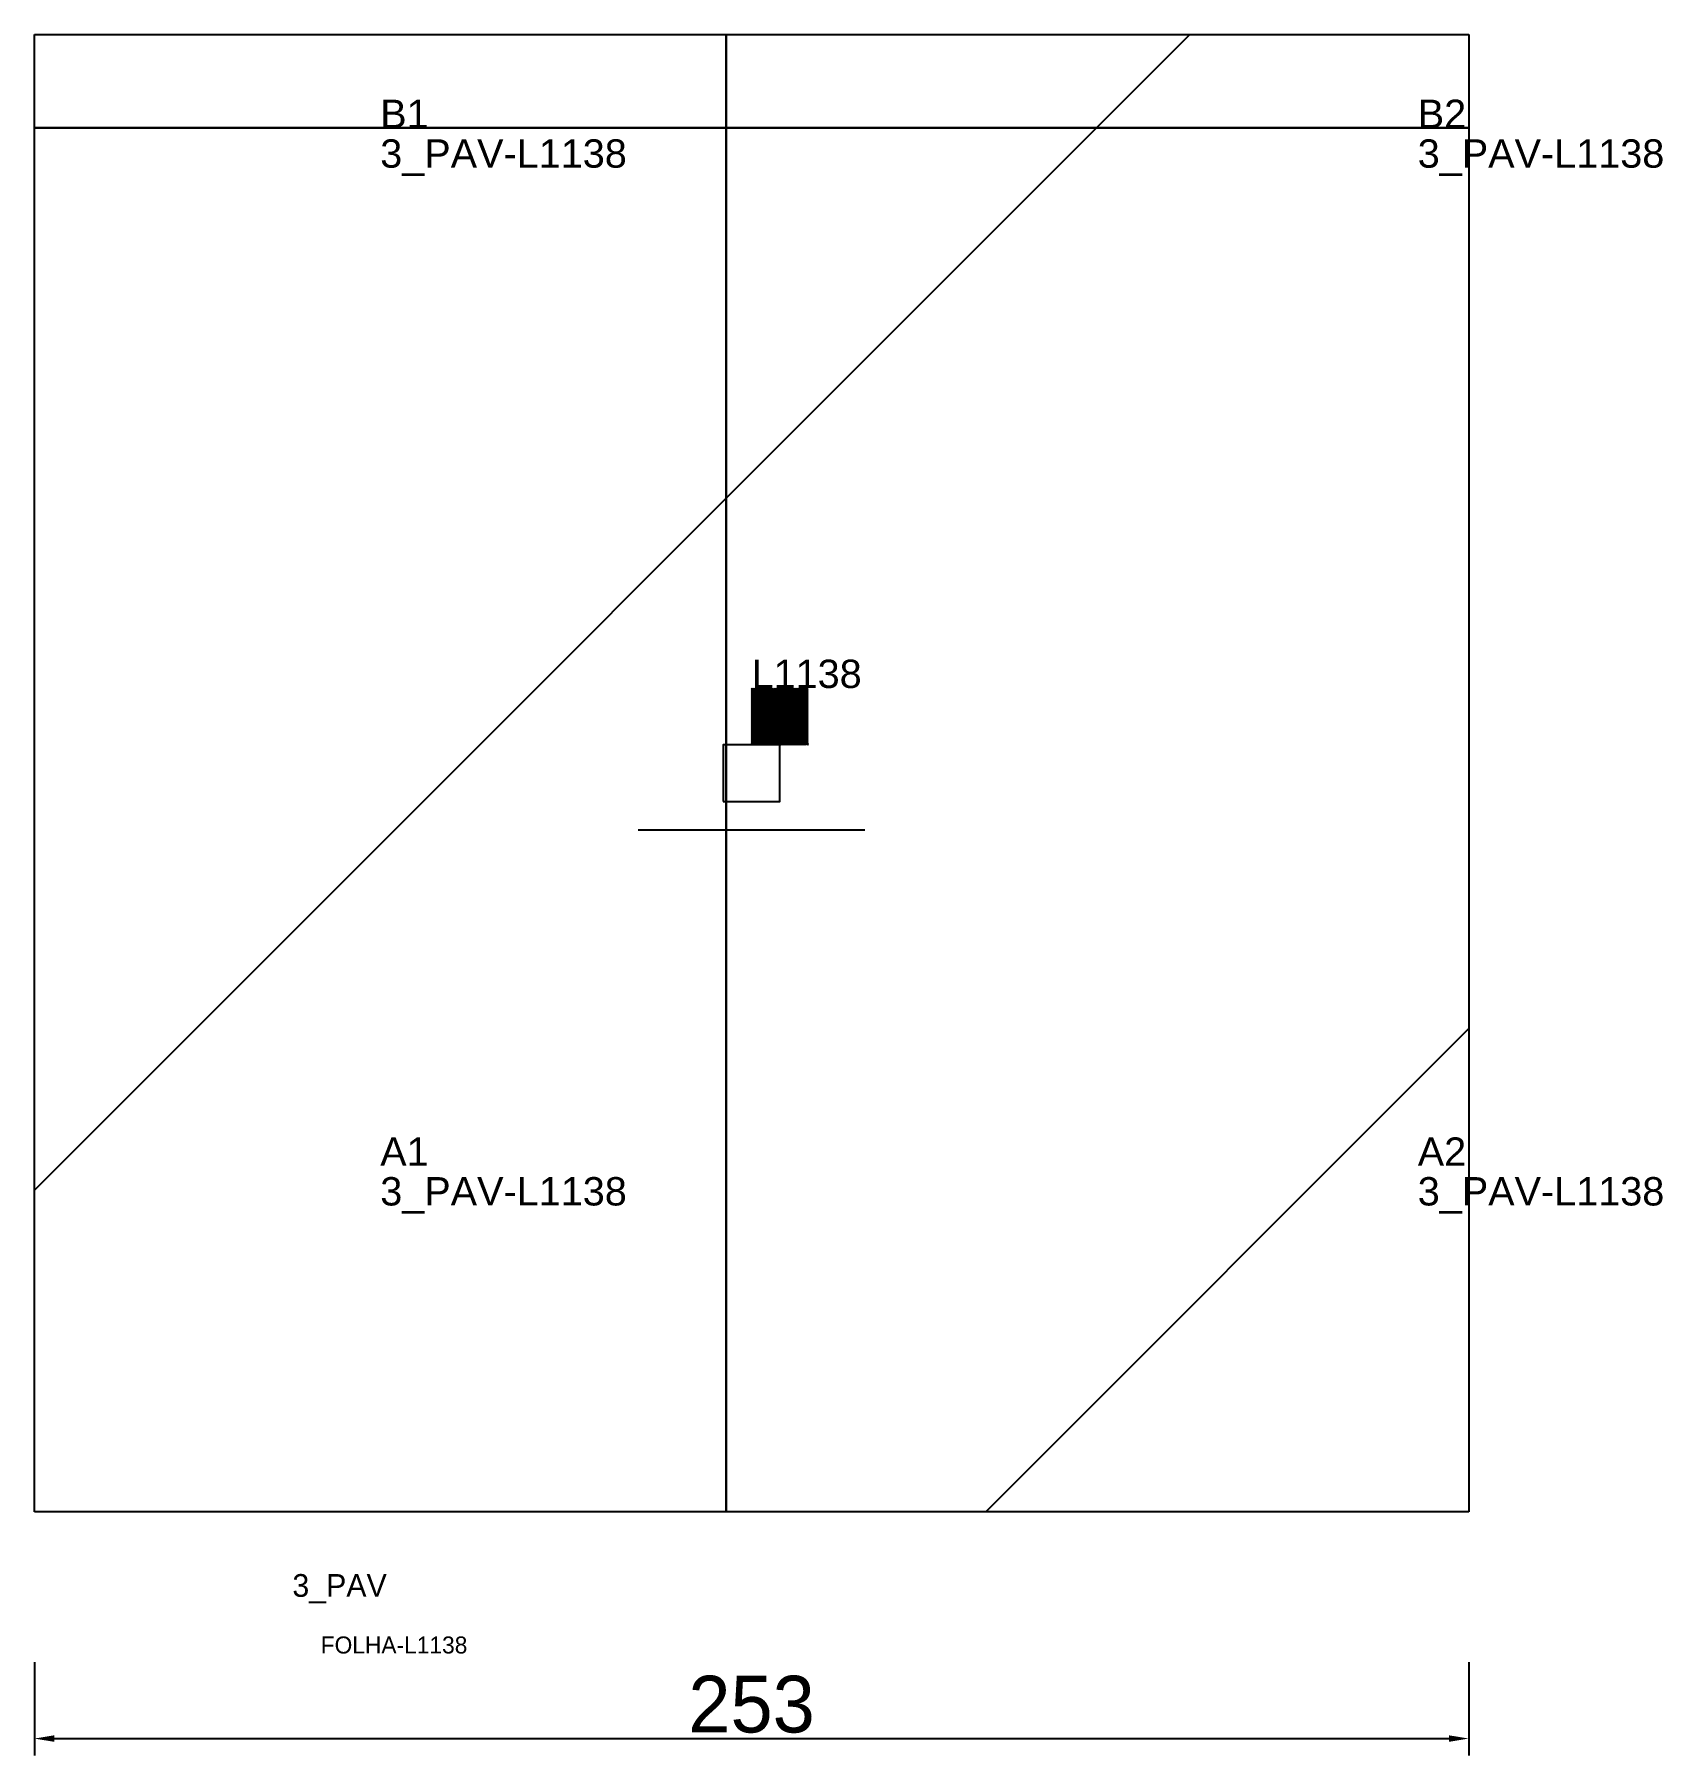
# Model space of a CAD drawing. Header units: metres. Extents: x 222 to 509, y -102 to 202.
import ezdxf

# ---------------------------------------------------------------- set-up
doc = ezdxf.new("R2010")
doc.units = ezdxf.units.M
for name, color, linetype in [('3', 3, 'CONTINUOUS'), ('AUX00', 7, 'CONTINUOUS'), ('COTA', 241, 'CONTINUOUS'), ('FOLHA', 255, 'CONTINUOUS'), ('Hachura', 251, 'CONTINUOUS'), ('NOMENCLATURA', 7, 'CONTINUOUS'), ('Nível', 160, 'CONTINUOUS'), ('Painéis', 200, 'CONTINUOUS'), ('Pilares', 5, 'CONTINUOUS'), ('REAPROVEITAMENTO', 251, 'CONTINUOUS'), ('SARR_2.2x7', 40, 'CONTINUOUS')]:
    doc.layers.add(name, color=color, linetype=linetype)
doc.styles.add('ARIAL', font='Arial.ttf')
doc.styles.add('STR_STANDARD', font='arial.ttf')
doc.dimstyles.new('EZ DXF', dxfattribs={"dimtxt": 10, "dimasz": 3.5, "dimexe": 3, "dimexo": 1.5, "dimgap": 1, "dimtad": 1, "dimdec": 1, "dimdsep": 46, "dimcen": 2.5, "dimazin": 3, "dimtfac": 1, "dimtmove": 0, "dimatfit": 3})

msp = doc.modelspace()

# ---------------------------------------------------------------- hatches: boundary and pattern name
at = {"layer": 'Hachura'}
h = msp.add_hatch(dxfattribs=at)
h.set_pattern_fill('ANSI31', scale=50)
h.paths.add_polyline_path([(267.7, -59), (222.2, -59), (222.2, 201.5), (475.2, 201.5), (475.2, -59), (286.7, -59)])
h = msp.add_hatch(dxfattribs=at)
h.set_pattern_fill('ANSI31', scale=50)
h.paths.add_polyline_path([(267.7, -59), (222.2, -59), (222.2, 201.5), (475.2, 201.5), (475.2, -59), (286.7, -59)])
at = {"layer": 'Reaproveitamento'}
h = msp.add_hatch(dxfattribs=at)
h.set_pattern_fill('SOLID')
h.paths.add_polyline_path([(348.7, 76.25), (358.7, 76.25), (358.7, 86.25), (348.7, 86.25)])
h = msp.add_hatch(dxfattribs=at)
h.set_pattern_fill('SOLID')
h.paths.add_polyline_path([(348.7, 76.25), (358.7, 76.25), (358.7, 86.25), (348.7, 86.25)])

# ---------------------------------------------------------------- linework, layer by layer
at = {"layer": '3'}
for points in [[(344.2, -59), (344.2, 201.5)], [(344.2, -59), (344.2, 201.5)], [(222.2, 185), (475.2, 185)], [(222.2, 185), (475.2, 185)]]:
    msp.add_lwpolyline(points, close=True, dxfattribs=at)
at = {"layer": 'Painéis', "color": 200}
for p, q in [((222.2, -59), (222.2, 201.5)), ((222.2, 201.5), (475.2, 201.5)), ((222.2, -59), (222.2, 201.5)), ((222.2, 201.5), (475.2, 201.5)), ((475.2, 201.5), (475.2, -59)), ((475.2, 201.5), (475.2, -59)), ((267.7, -59), (222.2, -59)), ((267.7, -59), (222.2, -59)), ((286.7, -59), (267.7, -59)), ((286.7, -59), (267.7, -59)), ((475.2, -59), (286.7, -59)), ((475.2, -59), (286.7, -59))]:
    msp.add_line(p, q, dxfattribs=at)
at = {"layer": 'Pilares'}
msp.add_lwpolyline([(343.7, 66.25), (353.7, 66.25), (353.7, 76.25), (343.7, 76.25)], close=True, dxfattribs=at)
msp.add_lwpolyline([(343.7, 66.25), (353.7, 66.25), (353.7, 76.25), (343.7, 76.25)], close=True, dxfattribs=at)
at = {"layer": 'SARR_2.2x7'}
msp.add_line((328.7, 61.25), (368.7, 61.25), dxfattribs=at)
msp.add_line((328.7, 61.25), (368.7, 61.25), dxfattribs=at)

# ---------------------------------------------------------------- texts
at = {"layer": '3', "style": 'STR_STANDARD'}
for s, p in [('B1', (283.2, 185)), ('B1', (283.2, 185)), ('B2', (466.2, 185)), ('B2', (466.2, 185)), ('A1', (283.2, 2)), ('A1', (283.2, 2)), ('A2', (466.2, 2)), ('A2', (466.2, 2))]:
    msp.add_text(s, height=5, dxfattribs=at).set_placement(p)
at = {"layer": 'AUX00', "style": 'STR_STANDARD'}
for p in [(283.2, 178), (283.2, 178), (466.2, 178), (466.2, 178), (283.2, -5), (283.2, -5), (466.2, -5), (466.2, -5)]:
    msp.add_text('3_PAV-L1138', height=5, dxfattribs=at).set_placement(p)
at = {"layer": 'FOLHA'}
msp.add_text('FOLHA-L1138', height=3, dxfattribs=at).set_placement((272.7, -84))
msp.add_text('FOLHA-L1138', height=3, dxfattribs=at).set_placement((272.7, -84))
at = {"layer": 'NOMENCLATURA', "insert": (348.7, 91.25), "char_height": 5, "attachment_point": 1, "style": 'ARIAL'}
msp.add_mtext('L1138', dxfattribs=at)
msp.add_mtext('L1138', dxfattribs=at)
at = {"layer": 'Nível'}
msp.add_text('3_PAV', height=4, dxfattribs=at).set_placement((267.7, -74))
msp.add_text('3_PAV', height=4, dxfattribs=at).set_placement((267.7, -74))

# ---------------------------------------------------------------- dimensions: what is measured, and where the dimension line sits
at = {"layer": 'COTA'}
msp.add_linear_dim(base=(222.2, -99), p1=(222.2, -84), p2=(475.2, -84), dimstyle='EZ DXF', dxfattribs=at).render()
msp.add_linear_dim(base=(222.2, -99), p1=(222.2, -84), p2=(475.2, -84), dimstyle='EZ DXF', dxfattribs=at).render()

doc.saveas('drawing.dxf')
